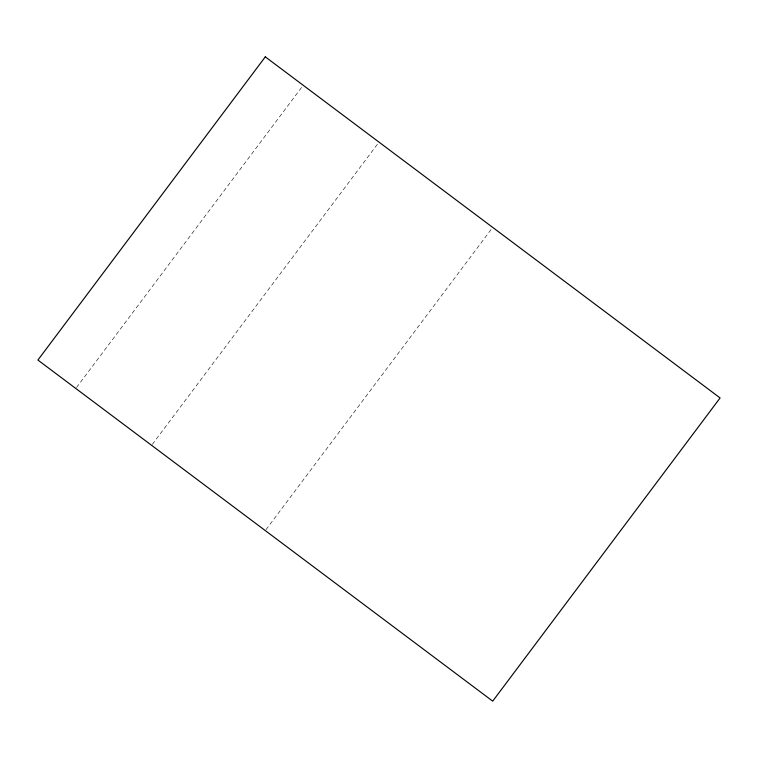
<?xml version="1.0" encoding="UTF-8"?>
<svg xmlns="http://www.w3.org/2000/svg" width="758" height="758" viewBox="0 0 758 758"><rect width="100%" height="100%" fill="white"/><g stroke="black" fill="none" stroke-linecap="round" stroke-linejoin="round"><path stroke-width="0.57" stroke-dasharray="3.79 2.84" d="M76.511 387.528L303.2 85.275M152.311 444.377L379 142.125M266.011 529.653L491.989 228.347"/><path stroke-width="1.14" d="M265.3 56.85L37.9 360.05L492.7 701.15L720.1 397.95L265.3 56.85"/></g></svg>
